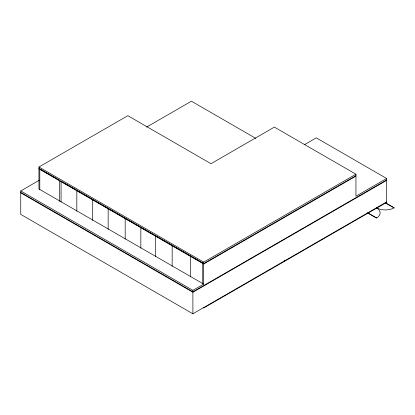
<?xml version="1.0" encoding="UTF-8"?>
<svg xmlns="http://www.w3.org/2000/svg" width="415" height="415" viewBox="0 0 415 415"><rect width="100%" height="100%" fill="white"/><g stroke="black" fill="none" stroke-linecap="round" stroke-linejoin="round"><path stroke-width="0.62" d="M61.062 202.1L61.062 181.184L202.738 262.98L202.738 283.896M108.149 229.288L108.149 208.366M125.18 239.118L125.18 218.202M172.163 266.243L172.163 245.327M304.553 144.622L316.272 137.858L386.63 178.481L386.63 202.38L203.692 308.003L203.692 307.562M355.946 174.207L203.692 262.114L203.692 284.104L38.948 188.991L38.948 167.001L127.825 115.686L210.991 163.702L274.372 127.109L355.946 174.207L355.946 196.196L386.63 178.481M386.63 201.939L192.897 313.792L20.75 214.405L20.75 190.947L39.275 180.25M146.547 127.115L191.419 101.208L255.873 138.423M355.946 175.675L203.692 263.577L38.948 168.464M355.946 176.11L203.692 264.018L38.948 168.905M20.75 190.947L192.897 290.334L203.692 284.104M386.63 179.949L192.897 291.802L20.75 192.41M386.63 180.39L192.897 292.238L20.75 192.851M385.364 202.676L394.25 207.806A12.569 7.257 0 0 1 376.472 207.806A12.569 7.257 0 0 1 376.472 218.067L367.586 212.937M385.151 202.795L394.037 207.925M367.799 212.817L376.685 217.948M38.948 167.001L203.692 262.114M192.897 290.334L192.897 313.792M190.464 255.894L190.464 276.81M155.547 235.736L155.547 256.652M140.841 227.244L140.841 248.16M92.701 199.449L92.701 220.365M76.827 190.283L76.827 211.204M59.687 201.306L59.687 180.39L39.793 168.905L39.793 189.821M285.183 260.044A5.385 3.113 0 0 1 283.787 261.44"/></g></svg>
